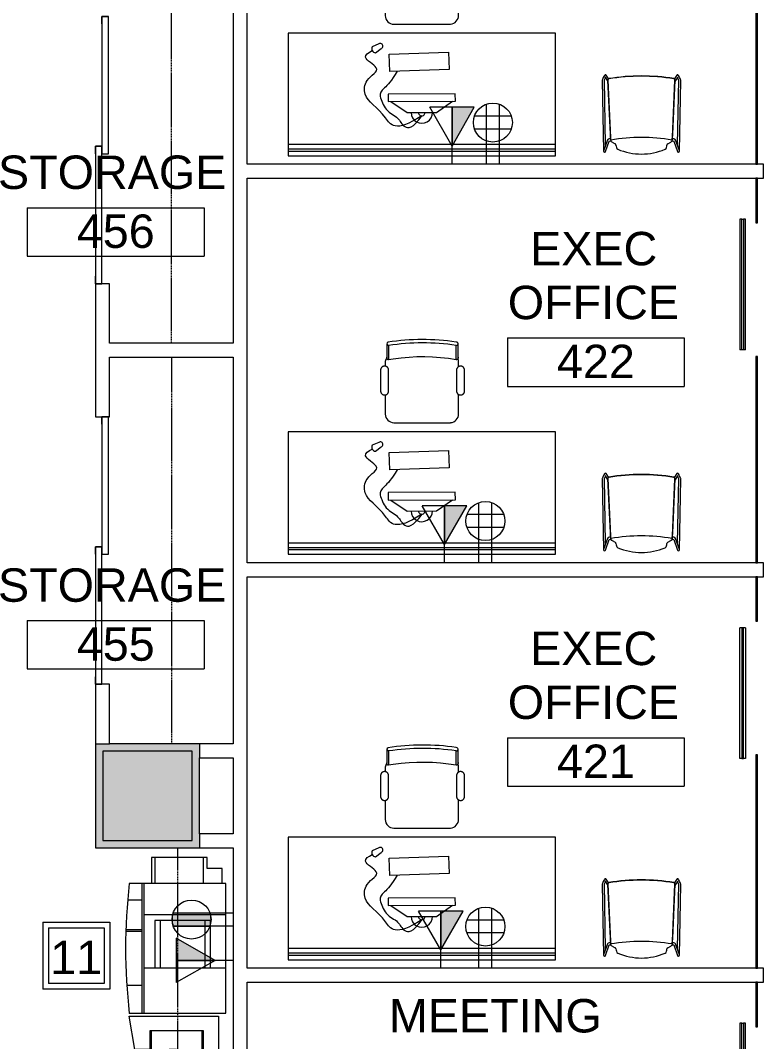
# Model space of a CAD drawing. Header units: inches. Extents: x 1 to 4333, y -575 to 1753.
# Drawn here: x 2910.5 to 3110.5, y 701.9 to 976.9 of the extents above; entities that cross this region are included whole.
import ezdxf

# ---------------------------------------------------------------- set-up
doc = ezdxf.new("R2010")
doc.units = ezdxf.units.IN
doc.header["$MEASUREMENT"] = 0
doc.linetypes.add('Hidden 1_8_', pattern=[0.1875, 0.125, -0.0625])
for name, color, linetype, lineweight in [('820 1st St NE_04_Clean_dwg', 8, 'Continuous', 9), ('A-ANNO-NOTE', 131, 'Continuous', 20), ('A-AREA-IDEN', 2, 'Continuous', 20), ('A-DETL-HDLN', 90, 'Hidden 1_8_', 9), ('A-DOOR', 31, 'Continuous', 13), ('A-DOOR-FRAM', 31, 'Continuous', 9), ('A-DOOR-GLAZ', 31, 'Continuous', 9), ('A-GLAZ-CURT', 52, 'Continuous', 9), ('I-FURN', 30, 'Continuous', 9), ('I-FURN-PNLS', 30, 'Continuous', 9), ('I-WALL', 2, 'Continuous', 13), ('IRF-WALL-FULL-HT', 250, 'Continuous', 9), ('IRF-WALL-FULL-HT-HATCH', 250, 'Continuous', 9), ('S-COLS', 52, 'Continuous', 13)]:
    doc.layers.add(name, color=color, linetype=linetype, lineweight=lineweight)
doc.styles.add('Arial', font='arial.ttf', dxfattribs={"height": 9})

# ---------------------------------------------------------------- blocks, each defined once
blk = doc.blocks.new('System Panel - Glazed-2610438-New Construction - Tel_Data_Elec Plan')
at = {"layer": 'A-GLAZ-CURT', "color": 10, "lineweight": 20}
for p, q in [((28.73, 0.25), (-28.73, 0.25)), ((-28.73, 0.25), (-28.73, -0.25)), ((28.73, -0.25), (28.73, 0.25)), ((-28.73, -0.25), (28.73, -0.25))]:
    blk.add_line(p, q, dxfattribs=at)
blk = doc.blocks.new('System Panel - Glazed-2610328-New Construction - Tel_Data_Elec Plan')
at = {"layer": 'A-GLAZ-CURT', "color": 10, "lineweight": 20}
for p, q in [((6, 0.25), (-6, 0.25)), ((-6, 0.25), (-6, -0.25)), ((6, -0.25), (6, 0.25)), ((-6, -0.25), (6, -0.25))]:
    blk.add_line(p, q, dxfattribs=at)
blk = doc.blocks.new('CWDR_Single Sliding DOOR - 3_5_-2610408-New Construction - Tel_Data_Elec Plan')
at = {"layer": 'A-DOOR-FRAM'}
for p, q in [((16.25, -3), (-19, -3)), ((-19, -3), (-19, -3.5625)), ((-19, -3.9375), (-19, -4.5)), ((-19, -4.5), (16.25, -4.5)), ((16.25, -3), (16.25, -3.5625)), ((16.25, -3.9375), (16.25, -4.5))]:
    blk.add_line(p, q, dxfattribs=at)
at = {"layer": 'A-DOOR-GLAZ', "color": 10, "lineweight": 20}
for p, q in [((-19, -3.5625), (16.25, -3.5625)), ((-19, -3.9375), (-19, -3.5625)), ((16.25, -3.9375), (-19, -3.9375)), ((16.25, -3.5625), (16.25, -3.9375))]:
    blk.add_line(p, q, dxfattribs=at)
blk = doc.blocks.new('CWDR_Single Sliding DOOR - 3_5_-2610327-New Construction - Tel_Data_Elec Plan')
at = {"layer": 'A-DOOR-FRAM'}
for p, q in [((-19, 3.9375), (-19, 4.5)), ((-19, 4.5), (16.25, 4.5)), ((-19, 3), (-19, 3.5625)), ((16.25, 3), (-19, 3)), ((16.25, 3.9375), (16.25, 4.5)), ((16.25, 3), (16.25, 3.5625))]:
    blk.add_line(p, q, dxfattribs=at)
at = {"layer": 'A-DOOR-GLAZ', "color": 10, "lineweight": 20}
for p, q in [((16.25, 3.9375), (-19, 3.9375)), ((-19, 3.9375), (-19, 3.5625)), ((-19, 3.5625), (16.25, 3.5625)), ((16.25, 3.5625), (16.25, 3.9375))]:
    blk.add_line(p, q, dxfattribs=at)
blk = doc.blocks.new('System Panel - Glazed-2610476-New Construction - Tel_Data_Elec Plan')
at = {"layer": 'A-GLAZ-CURT', "color": 10, "lineweight": 20}
for p, q in [((27.79, 0.25), (-27.79, 0.25)), ((-27.79, 0.25), (-27.79, -0.25)), ((27.79, -0.25), (27.79, 0.25)), ((-27.79, -0.25), (27.79, -0.25))]:
    blk.add_line(p, q, dxfattribs=at)
blk = doc.blocks.new('Benching - 6_-0_ bench-2529320-New Construction - Tel_Data_Elec Plan')
at = {"layer": 'I-FURN-PNLS'}
for p, q in [((28.57, 54.74), (28.57, 50.87)), ((46.74, 50.89), (46.74, 54.75)), ((27.67, 50.41), (27.67, 49.16)), ((47.41, 49.04), (47.41, 50.41)), ((26.4, 48.1), (26.4, 42.49)), ((28.56, 42.49), (28.56, 48.1)), ((46.84, 48.1), (46.84, 42.49)), ((49.01, 42.49), (49.01, 48.1)), ((27.67, 41.43), (27.67, 36.25)), ((47.41, 36.36), (47.41, 41.54)), ((29.97, 33.95), (45.22, 33.95)), ((73.5, 31.5), (1.5, 31.5)), ((1.5, 31.5), (1.5, 1.5)), ((73.5, 1.5), (73.5, 31.5)), ((25.9, 28.64), (24.09, 27.87)), ((25.04, 26.24), (26.6, 27.43)), ((28.72, 25.87), (44.72, 26.43)), ((28.89, 21.21), (28.72, 25.87)), ((44.72, 26.43), (44.88, 21.77)), ((44.88, 21.77), (28.89, 21.21)), ((46.52, 15.21), (28.4, 15.12)), ((28.4, 15.12), (28.41, 13.12)), ((46.53, 13.21), (46.52, 15.21)), ((28.41, 13.12), (46.53, 13.21)), ((29.18, 13.12), (33.54, 10.14)), ((41.43, 10.18), (45.76, 13.21)), ((33.54, 10.14), (41.43, 10.18)), ((73.5, 1.5), (1.5, 1.5)), ((1.5, 1.5), (1.5, 0.25)), ((73.5, 0.25), (1.5, 0.25)), ((1.5, 0.25), (1.5, -0.25)), ((73.5, 0.25), (73.5, 1.5)), ((73.5, -0.25), (73.5, 0.25)), ((1.5, -0.25), (73.5, -0.25)), ((1.5, -0.25), (1.5, -1.5)), ((1.5, -1.5), (73.5, -1.5)), ((73.5, -1.5), (73.5, -0.25))]:
    blk.add_line(p, q, dxfattribs=at)
at = {"layer": 'I-FURN-PNLS', "flags": 128}
for points in [[(28.06, 55.19), (28.06, 54.56), (28.06, 53.98), (28.06, 53.45), (28.06, 52.99), (28.06, 52.58), (28.06, 52.23), (28.06, 51.94), (28.06, 51.71), (28.06, 51.54), (28.06, 51.43), (28.06, 51.38), (28.06, 51.38)], [(47.25, 51.4), (47.25, 51.43), (47.25, 51.52), (47.25, 51.67), (47.25, 51.88), (47.25, 52.15), (47.25, 52.48), (47.25, 52.87), (47.25, 53.32), (47.25, 53.83), (47.25, 54.39), (47.25, 55.01), (47.25, 55.21)], [(28.06, 51.38), (28.06, 51.41), (28.06, 51.5), (28.06, 51.58)], [(28.57, 50.87), (28.55, 50.87), (28.53, 50.87), (28.51, 50.88), (28.49, 50.88), (28.47, 50.88), (28.45, 50.89), (28.43, 50.89), (28.41, 50.9), (28.39, 50.9), (28.37, 50.91), (28.35, 50.92), (28.34, 50.93), (28.32, 50.94), (28.3, 50.95), (28.28, 50.96), (28.27, 50.97), (28.25, 50.98), (28.24, 51), (28.22, 51.01), (28.21, 51.03), (28.19, 51.04), (28.18, 51.06), (28.17, 51.07), (28.15, 51.09), (28.14, 51.1), (28.13, 51.12), (28.12, 51.14), (28.11, 51.16), (28.1, 51.18), (28.1, 51.19), (28.09, 51.21), (28.08, 51.23), (28.08, 51.25), (28.07, 51.27), (28.07, 51.29), (28.07, 51.31), (28.06, 51.33), (28.06, 51.35), (28.06, 51.37), (28.06, 51.38)], [(46.74, 50.89), (44.64, 51.21), (42.53, 51.44), (40.41, 51.59), (38.29, 51.66), (36.17, 51.64), (34.05, 51.54), (31.93, 51.35), (29.82, 51.08), (28.57, 50.87)], [(47.25, 51.4), (47.25, 51.38), (47.25, 51.36), (47.24, 51.34), (47.24, 51.32), (47.24, 51.3), (47.23, 51.28), (47.23, 51.26), (47.22, 51.24), (47.22, 51.22), (47.21, 51.2), (47.2, 51.18), (47.19, 51.16), (47.18, 51.14), (47.17, 51.13), (47.16, 51.11), (47.15, 51.09), (47.13, 51.08), (47.12, 51.06), (47.11, 51.05), (47.09, 51.03), (47.08, 51.02), (47.06, 51), (47.05, 50.99), (47.03, 50.98), (47.01, 50.97), (47, 50.96), (46.98, 50.95), (46.96, 50.94), (46.94, 50.93), (46.92, 50.92), (46.91, 50.92), (46.89, 50.91), (46.87, 50.9), (46.85, 50.9), (46.83, 50.9), (46.81, 50.89), (46.79, 50.89), (46.77, 50.89), (46.75, 50.89), (46.74, 50.89)], [(47.25, 51.6), (47.25, 51.47), (47.25, 51.41), (47.25, 51.4)], [(28.56, 48.1), (28.56, 48.14), (28.56, 48.18), (28.56, 48.23), (28.55, 48.27), (28.54, 48.31), (28.53, 48.36), (28.52, 48.4), (28.51, 48.44), (28.49, 48.48), (28.48, 48.52), (28.46, 48.56), (28.44, 48.6), (28.42, 48.64), (28.4, 48.67), (28.38, 48.71), (28.35, 48.74), (28.32, 48.78), (28.3, 48.81), (28.27, 48.84), (28.24, 48.87), (28.2, 48.9), (28.17, 48.93), (28.14, 48.96), (28.1, 48.98), (28.07, 49.01), (28.03, 49.03), (27.99, 49.05), (27.95, 49.07), (27.91, 49.09), (27.87, 49.11), (27.83, 49.12), (27.79, 49.14), (27.75, 49.15), (27.71, 49.16), (27.67, 49.16), (27.62, 49.17), (27.58, 49.18), (27.54, 49.18), (27.49, 49.18), (27.45, 49.18), (27.41, 49.18), (27.36, 49.17), (27.32, 49.17), (27.28, 49.16), (27.24, 49.15), (27.19, 49.14), (27.15, 49.13), (27.11, 49.12), (27.07, 49.1), (27.03, 49.08), (26.99, 49.06), (26.95, 49.04), (26.92, 49.02), (26.88, 49), (26.85, 48.97), (26.81, 48.95), (26.78, 48.92), (26.75, 48.89), (26.71, 48.86), (26.68, 48.83), (26.66, 48.8), (26.63, 48.76), (26.6, 48.73), (26.58, 48.69), (26.55, 48.66), (26.53, 48.62), (26.51, 48.58), (26.49, 48.54), (26.48, 48.5), (26.46, 48.46), (26.45, 48.42), (26.44, 48.38), (26.43, 48.34), (26.42, 48.29), (26.41, 48.25), (26.41, 48.21), (26.4, 48.16), (26.4, 48.12), (26.4, 48.1)], [(49.01, 48.1), (49.01, 48.14), (49.01, 48.19), (49, 48.23), (49, 48.27), (48.99, 48.31), (48.98, 48.36), (48.97, 48.4), (48.96, 48.44), (48.94, 48.48), (48.93, 48.52), (48.91, 48.56), (48.89, 48.6), (48.87, 48.64), (48.85, 48.67), (48.82, 48.71), (48.8, 48.75), (48.77, 48.78), (48.74, 48.81), (48.71, 48.85), (48.68, 48.88), (48.65, 48.91), (48.62, 48.93), (48.58, 48.96), (48.55, 48.99), (48.51, 49.01), (48.48, 49.03), (48.44, 49.05), (48.4, 49.07), (48.36, 49.09), (48.32, 49.11), (48.28, 49.12), (48.24, 49.14), (48.2, 49.15), (48.15, 49.16), (48.11, 49.17), (48.07, 49.17), (48.03, 49.18), (47.98, 49.18), (47.94, 49.18), (47.9, 49.18), (47.85, 49.18), (47.81, 49.18), (47.77, 49.17), (47.72, 49.16), (47.68, 49.15), (47.64, 49.14), (47.6, 49.13), (47.56, 49.12), (47.52, 49.1), (47.48, 49.08), (47.44, 49.07), (47.4, 49.04), (47.36, 49.02), (47.33, 49), (47.29, 48.97), (47.26, 48.95), (47.22, 48.92), (47.19, 48.89), (47.16, 48.86), (47.13, 48.83), (47.1, 48.8), (47.07, 48.76), (47.05, 48.73), (47.02, 48.69), (47, 48.66), (46.98, 48.62), (46.96, 48.58), (46.94, 48.54), (46.92, 48.5), (46.91, 48.46), (46.89, 48.42), (46.88, 48.38), (46.87, 48.34), (46.86, 48.29), (46.85, 48.25), (46.85, 48.21), (46.85, 48.17), (46.84, 48.12), (46.84, 48.1)], [(26.4, 42.49), (26.4, 42.45), (26.4, 42.4), (26.41, 42.36), (26.41, 42.32), (26.42, 42.28), (26.43, 42.23), (26.44, 42.19), (26.45, 42.15), (26.47, 42.11), (26.49, 42.07), (26.5, 42.03), (26.52, 41.99), (26.54, 41.95), (26.57, 41.92), (26.59, 41.88), (26.61, 41.84), (26.64, 41.81), (26.67, 41.78), (26.7, 41.74), (26.73, 41.71), (26.76, 41.68), (26.79, 41.66), (26.83, 41.63), (26.86, 41.6), (26.9, 41.58), (26.93, 41.56), (26.97, 41.54), (27.01, 41.52), (27.05, 41.5), (27.09, 41.48), (27.13, 41.47), (27.17, 41.45), (27.21, 41.44), (27.26, 41.43), (27.3, 41.42), (27.34, 41.42), (27.38, 41.41), (27.43, 41.41), (27.47, 41.41), (27.51, 41.41), (27.56, 41.41), (27.6, 41.41), (27.64, 41.42), (27.69, 41.43), (27.73, 41.44), (27.77, 41.45), (27.81, 41.46), (27.85, 41.47), (27.89, 41.49), (27.93, 41.51), (27.97, 41.52), (28.01, 41.55), (28.05, 41.57), (28.08, 41.59), (28.12, 41.62), (28.15, 41.64), (28.19, 41.67), (28.22, 41.7), (28.25, 41.73), (28.28, 41.76), (28.31, 41.79), (28.34, 41.83), (28.36, 41.86), (28.39, 41.9), (28.41, 41.93), (28.43, 41.97), (28.45, 42.01), (28.47, 42.05), (28.49, 42.09), (28.5, 42.13), (28.52, 42.17), (28.53, 42.21), (28.54, 42.25), (28.55, 42.29), (28.55, 42.34), (28.56, 42.38), (28.56, 42.42), (28.56, 42.47), (28.56, 42.49)], [(46.84, 42.49), (46.84, 42.45), (46.85, 42.4), (46.85, 42.36), (46.86, 42.32), (46.87, 42.27), (46.87, 42.23), (46.89, 42.19), (46.9, 42.15), (46.91, 42.11), (46.93, 42.07), (46.95, 42.03), (46.97, 41.99), (46.99, 41.95), (47.01, 41.91), (47.03, 41.88), (47.06, 41.84), (47.08, 41.81), (47.11, 41.78), (47.14, 41.74), (47.17, 41.71), (47.2, 41.68), (47.24, 41.65), (47.27, 41.63), (47.31, 41.6), (47.34, 41.58), (47.38, 41.56), (47.42, 41.53), (47.46, 41.51), (47.49, 41.5), (47.53, 41.48), (47.58, 41.46), (47.62, 41.45), (47.66, 41.44), (47.7, 41.43), (47.74, 41.42), (47.79, 41.42), (47.83, 41.41), (47.87, 41.41), (47.92, 41.41), (47.96, 41.41), (48, 41.41), (48.05, 41.41), (48.09, 41.42), (48.13, 41.43), (48.17, 41.43), (48.22, 41.45), (48.26, 41.46), (48.3, 41.47), (48.34, 41.49), (48.38, 41.5), (48.42, 41.52), (48.46, 41.54), (48.49, 41.57), (48.53, 41.59), (48.57, 41.61), (48.6, 41.64), (48.63, 41.67), (48.67, 41.7), (48.7, 41.73), (48.73, 41.76), (48.76, 41.79), (48.78, 41.82), (48.81, 41.86), (48.83, 41.89), (48.86, 41.93), (48.88, 41.97), (48.9, 42.01), (48.92, 42.05), (48.93, 42.09), (48.95, 42.13), (48.96, 42.17), (48.97, 42.21), (48.99, 42.25), (48.99, 42.29), (49, 42.34), (49.01, 42.38), (49.01, 42.42), (49.01, 42.47), (49.01, 42.49)]]:
    blk.add_lwpolyline(points, dxfattribs=at)
at = {"layer": 'I-FURN-PNLS'}
for centre, radius, start, end in [((28.99, 50.41), 1.32, 132.1873, 180), ((46.09, 50.41), 1.32, 360, 35.7227), ((29.97, 36.25), 2.3, 180, 270), ((44.99, 36.36), 2.42, 275.3193, 360), ((25.17, 27.41), 1.17, 156.8209, 263.5101), ((26.32, 28.07), 0.703, 293.9686, 126.3623), ((37.48, 10.16), 2.88, 180.2998, 0.2998), ((37.48, 10.16), 0.885, 180.2998, 0.2998)]:
    blk.add_arc(centre, radius, start, end, dxfattribs=at)
for centre, major_axis, ratio, start_param, end_param in [((28.57, 55.19), (0.507, 0), 0.899459, 1.913366, 4.712389), ((37.7, 7.69), (54.09, 0), 0.899459, 1.402966, 1.74368), ((37.7, 7.69), (53.09, 0), 0.899459, 1.399774, 1.74371), ((46.74, 55.21), (-0.507, 0), 0.899459, 1.570796, 4.712389), ((28.57, 51.58), (0.507, 0), 0.99468, 2.996027, 3.185649), ((46.74, 51.6), (-0.507, 0), 0.99468, 2.879793, 3.141593)]:
    blk.add_ellipse(centre, major_axis=major_axis, ratio=ratio, start_param=start_param, end_param=end_param, dxfattribs=at)
for points, knots in [([(37.46, 9.28), (30.21, 4.5), (27.06, 10.98), (21.49, 13.68), (22.36, 19.81), (27.52, 21.68), (20.87, 24.96), (23.16, 26.31), (24.16, 26.82)], [0, 0, 0, 0, 4.203758, 11.310205, 15.301003, 21.109862, 25.639067, 29.008441, 29.008441, 29.008441, 29.008441]), ([(30.88, 21.28), (29.38, 18.67), (26.77, 16.06), (25.81, 15.1), (27.94, 10.11), (31.08, 9.27), (32.57, 5.78), (35.12, 5.78), (37.55, 9.34)], [0, 0, 0, 0, 0.22393, 0.514942, 0.793465, 1.139785, 1.406318, 1.702385, 1.702385, 1.702385, 1.702385]), ([(30.88, 21.28), (29.38, 18.67), (26.77, 16.06), (25.81, 15.1), (27.94, 10.11), (31.08, 9.27), (32.57, 5.78), (35.12, 5.78), (37.55, 9.34)], [0, 0, 0, 0, 0.22393, 0.514942, 0.793465, 1.139785, 1.406318, 1.702385, 1.702385, 1.702385, 1.702385])]:
    blk.add_open_spline(points, degree=3, knots=knots, dxfattribs=at)
blk = doc.blocks.new('Seating - Guest - Steelcase Coalesse - Montara650 - Fully Upholstered-1822742-New Construction - Tel_Data_Elec Plan')
at = {"layer": 'I-FURN'}
for p, q in [((-10.22, 20.26), (-10.57, 1.21)), ((-10.22, 20.17), (-9.16, 17.23)), ((-8.69, 17.51), (-9.67, 20.35)), ((9.67, 20.35), (8.69, 17.51)), ((9.16, 17.23), (10.22, 20.2)), ((10.57, 1.21), (10.22, 20.26)), ((-9.96, 1.06), (-9.64, 18.56)), ((-8.32, 16.51), (-9.02, 1.14)), ((-8.28, 17.45), (-8.69, 17.51)), ((-8.69, 16.9), (-8.36, 16.9)), ((-7.08, 18.26), (-7.89, 17.81)), ((7.89, 17.81), (7.08, 18.26)), ((8.69, 17.51), (8.28, 17.45)), ((9.03, 1.1), (8.32, 16.52)), ((8.36, 16.9), (8.69, 16.9)), ((9.64, 18.62), (9.96, 1.06)), ((-8.44, 15.69), (-9.1, 1.15)), ((9.11, 1.1), (8.44, 15.69)), ((-9.72, 0.53), (-9.96, 1.06)), ((-9.09, 1.5), (-9.88, 0.3)), ((-9.5, -0.24), (-8.86, 0.73)), ((8.86, 0.73), (9.5, -0.24)), ((9.9, 0.26), (9.09, 1.5)), ((9.96, 1.06), (9.72, 0.53))]:
    blk.add_line(p, q, dxfattribs=at)
for centre, radius, start, end in [((-9.94, 20.26), 0.282, 19, 178.9467), ((-5.95, 19.02), 0.817, 121.1935, 165.9044), ((0, 4.82), 16.2, 66.8302, 113.1681), ((5.95, 19.02), 0.817, 14.0956, 58.7804), ((9.94, 20.26), 0.282, 1.0533, 161), ((-8.69, 17.4), 0.5, 199, 270), ((22.6, 14.27), 31.07, 174.6265, 177.3768), ((-7.12, 17.07), 1.21, 154.594, 174.6265), ((-2.97, 16.33), 5.35, 170.2889, 178.1227), ((0.01, 64.99), 48.46, 260.1844, 279.8166), ((-7.99, 17.48), 0.255, 128.581, 154.594), ((-10.61, 22.71), 5.6, 296.0135, 299), ((-7.29, 18.64), 0.435, 299, 353.1407), ((-1.87, 17.99), 5.03, 165.9044, 173.1407), ((1.87, 17.99), 5.03, 6.8593, 14.0956), ((7.29, 18.64), 0.435, 186.8593, 241), ((10.61, 22.71), 5.6, 241, 243.9865), ((7.99, 17.48), 0.255, 25.406, 51.419), ((7.12, 17.07), 1.21, 5.3735, 25.406), ((4.4, 16.65), 3.92, 358.1706, 8.6526), ((-22.6, 14.27), 31.07, 2.6232, 5.3735), ((8.69, 17.4), 0.5, 270, 341), ((-10, 1.2), 0.566, 178.9467, 202.6525), ((0.44, 5.56), 11.88, 202.6525, 208.7415), ((-8.67, 1.13), 0.435, 177.3768, 260.6897), ((-8.67, 1.13), 0.355, 177.3768, 260.6897), ((0, 54), 54.01, 260.6897, 279.3586), ((0, 54), 53.93, 260.6897, 279.3586), ((8.72, 1.09), 0.308, 279.3586, 2.6232), ((8.72, 1.09), 0.388, 279.3586, 2.6232), ((-0.44, 5.56), 11.88, 331.2585, 337.3475), ((10, 1.2), 0.566, 337.3475, 1.0533), ((-9.71, -0.01), 0.31, 208.7415, 312.666), ((9.71, -0.01), 0.31, 227.334, 331.2585)]:
    blk.add_arc(centre, radius, start, end, dxfattribs=at)
blk = doc.blocks.new('Concrete-Square-Column - 24 x 24-2599265-New Construction - Tel_Data_Elec Plan')
at = {"layer": 'S-COLS', "lineweight": 9}
blk.add_hatch(color=55, dxfattribs=at).paths.add_polyline_path([(12, -12), (12, 12), (-12, 12), (-12, -12)], flags=0)
at = {"layer": 'S-COLS', "color": 10, "lineweight": 20}
for p, q in [((12, 12), (-12, 12)), ((-12, 12), (-12, -12)), ((12, -12), (12, 12)), ((-12, -12), (12, -12))]:
    blk.add_line(p, q, dxfattribs=at)
blk = doc.blocks.new('Copiers _ Printers - Copier - 60x27-629827-New Construction - Tel_Data_Elec Plan')
at = {"layer": 'I-FURN'}
for p, q in [((-21.89, 13.5), (-12.89, 15)), ((-12.89, 15), (-12.89, -9)), ((-12.14, 15), (-12.14, -11)), ((-4.64, 11.5), (-4.64, 15.67)), ((9.86, 11.5), (9.86, 15.92)), ((10.36, 11.5), (10.36, 15.92)), ((18.36, 11.5), (18.36, 15.45)), ((22.86, -11), (22.86, 15)), ((-26.89, 13.5), (-21.89, 13.5)), ((-26.89, 9.5), (-26.89, 13.5)), ((-21.89, 9.5), (-21.89, 13.5)), ((-12.14, 11.5), (22.86, 11.5)), ((-30.89, 9), (-16.89, 9)), ((-30.89, 7.23), (-30.89, 9)), ((-21.89, 9.5), (-26.89, 9.5)), ((-16.89, 9.5), (-21.89, 9.5)), ((-16.89, -5), (-16.89, 9.5)), ((-12.14, 11), (22.86, 11)), ((0, -11), (0, 11)), ((14.36, -11), (14.36, 11)), ((29.86, 9), (22.86, 9)), ((29.86, -6), (29.86, 9)), ((-21.91, 4.29), (-30.89, 7.23)), ((12.87, 8.09), (0, 8.09)), ((0, 6.59), (12.87, 6.59)), ((12.87, 6.59), (12.87, 8.09)), ((12.87, -5.33), (12.87, 6.59)), ((22.86, 8), (29.86, 8)), ((-21.91, 2.29), (-21.91, 4.29)), ((-30.89, 1.5), (-21.91, 2.29)), ((-30.89, -4.5), (-30.89, 1.5)), ((-16.89, -4.5), (-30.89, -4.5)), ((-26.89, -5), (-21.89, -5)), ((-26.89, -9), (-26.89, -5)), ((-21.89, -5), (-21.89, -9)), ((-21.89, -5), (-16.89, -5)), ((12.87, -5.33), (0, -5.33)), ((12.87, -6.83), (12.87, -5.33)), ((22.86, -5), (29.86, -5)), ((0, -6.83), (12.87, -6.83)), ((26.86, -6), (29.86, -6)), ((26.86, -10), (26.86, -6)), ((-21.89, -9), (-26.89, -9)), ((-12.89, -9), (-21.89, -9)), ((-12.14, -11), (22.86, -11)), ((22.86, -10), (26.86, -10))]:
    blk.add_line(p, q, dxfattribs=at)
blk.add_arc((5.36, -137.63), 153.63, 83.459, 96.541, dxfattribs=at)
blk = doc.blocks.new('Sliding-2 panel - No Glass - 72_ x 96_-2419034-New Construction - Tel_Data_Elec Plan')
at = {"layer": 'A-DOOR', "color": 10, "lineweight": 20}
for p, q in [((1, 6.875), (-36, 6.875)), ((-36, 6.875), (-36, 5.125)), ((1, 5.125), (1, 6.875)), ((-36, 5.125), (1, 5.125)), ((36, 5.125), (-1, 5.125)), ((-1, 5.125), (-1, 3.375)), ((-1, 3.375), (36, 3.375)), ((36, 3.375), (36, 5.125))]:
    blk.add_line(p, q, dxfattribs=at)
at = {"layer": 'A-DOOR-FRAM', "color": 10, "lineweight": 20}
for p, q in [((-36, 6.875), (-36, 5.125)), ((-36, 6.875), (-34, 6.875)), ((-1, 6.875), (1, 6.875)), ((1, 6.875), (1, 5.125)), ((-36, 5.125), (-34, 5.125)), ((-1, 5.125), (-1, 3.375)), ((-1, 5.125), (1, 5.125)), ((-1, 5.125), (1, 5.125)), ((-1, 3.375), (1, 3.375)), ((34, 5.125), (36, 5.125)), ((34, 3.375), (36, 3.375)), ((36, 5.125), (36, 3.375))]:
    blk.add_line(p, q, dxfattribs=at)
blk = doc.blocks.new('820 1st St NE_04_Clean_dwg-2391440-New Construction - Tel_Data_Elec Plan')
at = {"layer": 'IRF-WALL-FULL-HT-HATCH'}
h = blk.add_hatch(color=256, dxfattribs=at)
h.paths.add_polyline_path([(830.41, 754.07), (858.41, 754.07), (858.41, 782.07), (830.41, 782.07), (830.41, 756.07)], flags=0)
h.paths.add_polyline_path([(832.41, 756.07), (832.41, 780.07), (856.41, 780.07), (856.41, 756.07), (848.95, 756.07)], flags=0)
at = {"layer": 'IRF-WALL-FULL-HT'}
for p, q in [((858.41, 782.07), (834.16, 782.07)), ((858.41, 757.82), (858.41, 778.32))]:
    blk.add_line(p, q, dxfattribs=at)
at = {"layer": 'IRF-WALL-FULL-HT', "flags": 128}
blk.add_lwpolyline([(830.41, 782.07), (830.41, 754.07), (858.41, 754.07)], dxfattribs=at)
blk = doc.blocks.new('FORM Room Tag - Name _ Number-2260771-New Construction - Tel_Data_Elec Plan')
at = {"layer": 'A-AREA-IDEN'}
for p, q in [((-0.2444, -0.0231), (-0.2444, -0.1589)), ((-0.2444, -0.0231), (0.2515, -0.0231)), ((0.2515, -0.0231), (0.2515, -0.1589)), ((-0.2444, -0.1589), (0.2515, -0.1589))]:
    blk.add_line(p, q, dxfattribs=at)
blk = doc.blocks.new('FORM Equipment_Fixture Tag - Square-214315-New Construction - Tel_Data_Elec Plan')
at = {"layer": 'A-ANNO-NOTE'}
for p, q in [((-0.09375, 0.09375), (0.09375, 0.09375)), ((-0.09375, 0.09375), (0.09375, 0.09375)), ((-0.09375, 0.09375), (0.09375, 0.09375)), ((-0.09375, 0.09375), (-0.09375, -0.09375)), ((0.09375, 0.09375), (0.09375, -0.09375)), ((-0.078125, 0.078125), (-0.078125, -0.078125)), ((-0.078125, 0.078125), (0.078125, 0.078125)), ((0.078125, 0.078125), (0.078125, -0.078125)), ((0.078125, -0.078125), (-0.078125, -0.078125)), ((0.09375, -0.09375), (-0.09375, -0.09375))]:
    blk.add_line(p, q, dxfattribs=at)

msp = doc.modelspace()

# ---------------------------------------------------------------- hatches: boundary and pattern name
at = {"layer": 'A-ANNO-NOTE', "lineweight": 9}
for points in [[(3026.66, 943.08), (3032.66, 953.54), (3026.66, 953.54)], [(3024.66, 835.74), (3030.66, 846.2), (3024.66, 846.2)], [(2951.39, 733.68), (2951.42, 735.91), (2951.32, 734.15)], [(2951.32, 734.15), (2951.42, 735.91), (2951.32, 735.33)], [(2961.63, 733.45), (2951.42, 735.91), (2951.39, 733.68)], [(2961.65, 735.91), (2961.49, 736.48), (2951.42, 735.91)], [(2951.42, 735.91), (2961.49, 736.48), (2951.58, 736.48)], [(2961.63, 733.45), (2961.77, 735.09), (2951.42, 735.91)], [(2961.77, 735.09), (2961.65, 735.91), (2951.42, 735.91)], [(2961.63, 733.45), (2961.74, 734.03), (2961.77, 735.09)], [(2961.74, 734.03), (2961.77, 734.38), (2961.77, 735.09)], [(3023.66, 726.54), (3029.66, 736.99), (3023.66, 736.99), (3023.66, 730.64)], [(2951.55, 733.11), (2961.63, 733.45), (2951.39, 733.68)], [(2951.55, 733.11), (2961.56, 733.22), (2961.63, 733.45)], [(2961.49, 733), (2961.56, 733.22), (2951.55, 733.11)], [(2961.49, 733), (2951.55, 733.11), (2951.58, 733)], [(2962.86, 723.74), (2952.4, 729.74), (2952.4, 723.74)]]:
    msp.add_hatch(color=256, dxfattribs=at).paths.add_polyline_path(points, flags=0)

# ---------------------------------------------------------------- linework, layer by layer
at = {"layer": 'A-ANNO-NOTE'}
for p, q in [((3026.66, 943.08), (3020.66, 953.54)), ((3032.66, 953.54), (3020.66, 953.54)), ((3032.66, 953.54), (3026.66, 953.54)), ((3026.66, 953.54), (3026.66, 943.08)), ((3026.66, 943.08), (3032.66, 953.54)), ((3026.66, 938.16), (3026.66, 953.54)), ((3026.66, 943.08), (3032.66, 953.54)), ((3035.91, 938.16), (3035.91, 954.36)), ((3039.4, 938.16), (3039.4, 954.36)), ((3042.61, 951.15), (3032.7, 951.15)), ((3042.61, 947.66), (3032.7, 947.66)), ((3024.66, 835.74), (3018.66, 846.2)), ((3030.66, 846.2), (3018.66, 846.2)), ((3030.66, 846.2), (3024.66, 846.2)), ((3024.66, 846.2), (3024.66, 835.74)), ((3024.66, 835.74), (3030.66, 846.2)), ((3024.66, 830.83), (3024.66, 846.2)), ((3024.66, 835.74), (3030.66, 846.2)), ((3033.91, 830.83), (3033.91, 847.02)), ((3037.4, 830.83), (3037.4, 847.02)), ((3040.61, 843.81), (3030.7, 843.81)), ((3040.61, 840.33), (3030.7, 840.33)), ((3033.91, 721.62), (3033.91, 737.82)), ((3037.4, 721.62), (3037.4, 737.82)), ((2961.49, 736.48), (2951.58, 736.48)), ((2967.78, 736.48), (2951.58, 736.48)), ((3023.66, 726.54), (3017.66, 736.99)), ((3029.66, 736.99), (3017.66, 736.99)), ((3029.66, 736.99), (3023.66, 736.99)), ((3023.66, 736.99), (3023.66, 726.54)), ((3023.66, 726.54), (3029.66, 736.99)), ((3023.66, 721.62), (3023.66, 736.99)), ((3023.66, 726.54), (3029.66, 736.99)), ((3040.61, 734.61), (3030.7, 734.61)), ((2951.58, 733), (2961.49, 733)), ((2967.78, 733), (2951.58, 733)), ((2952.4, 729.74), (2952.4, 723.74)), ((2962.86, 723.74), (2952.4, 729.74)), ((2952.4, 729.74), (2952.4, 717.74)), ((2962.86, 723.74), (2952.4, 729.74)), ((3040.61, 731.12), (3030.7, 731.12)), ((2952.4, 723.74), (2962.86, 723.74)), ((2967.78, 723.74), (2952.4, 723.74)), ((2962.86, 723.74), (2952.4, 717.74))]:
    msp.add_line(p, q, dxfattribs=at)
for centre in [(3037.65, 949.4), (3035.65, 842.07), (2956.54, 734.74), (3035.65, 732.86)]:
    msp.add_circle(centre, 5.25, dxfattribs=at)
for start, end in [(160.6207, 199.3793), (340.6207, 19.3793)]:
    msp.add_arc((2956.54, 734.74), 5.25, start, end, dxfattribs=at)
at = {"layer": 'A-DETL-HDLN'}
for p, q in [((2951.1, 889.94), (2951.1, 994.07)), ((2951.1, 886.19), (2951.1, 782.07)), ((2952.78, 754.07), (2952.78, 608.37))]:
    msp.add_line(p, q, dxfattribs=at)
at = {"layer": 'I-WALL', "color": 10, "lineweight": 20}
for p, q in [((2971.53, 938.16), (2971.53, 1043.62)), ((2967.78, 994.07), (2967.78, 889.94)), ((3110.53, 938.16), (2971.53, 938.16)), ((3110.53, 934.41), (3110.53, 938.16)), ((2971.53, 830.83), (2971.53, 934.41)), ((2971.53, 934.41), (3110.53, 934.41)), ((2930.66, 906), (2930.66, 870.13)), ((2934.41, 906), (2930.66, 906)), ((2934.41, 889.94), (2934.41, 906)), ((2967.78, 889.94), (2934.41, 889.94)), ((2934.41, 870.13), (2934.41, 886.19)), ((2934.41, 886.19), (2967.78, 886.19)), ((2967.78, 886.19), (2967.78, 782.07)), ((2930.66, 870.13), (2934.41, 870.13)), ((3110.53, 830.83), (2971.53, 830.83)), ((3110.53, 827.08), (3110.53, 830.83)), ((2971.53, 721.62), (2971.53, 827.08)), ((2971.53, 827.08), (3110.53, 827.08)), ((2930.66, 798.13), (2930.66, 782.07)), ((2934.41, 798.13), (2930.66, 798.13)), ((2934.41, 782.07), (2934.41, 798.13)), ((2930.66, 782.07), (2934.41, 782.07)), ((2967.78, 782.07), (2958.66, 782.07)), ((2958.66, 782.07), (2958.66, 778.32)), ((2958.66, 778.32), (2967.78, 778.32)), ((2967.78, 778.32), (2967.78, 757.82)), ((2967.78, 757.82), (2958.66, 757.82)), ((2958.66, 757.82), (2958.66, 754.07)), ((2958.66, 754.07), (2967.78, 754.07)), ((2967.78, 754.07), (2967.78, 608.37)), ((3110.53, 721.62), (2971.53, 721.62)), ((3110.53, 717.87), (3110.53, 721.62)), ((2971.53, 608.37), (2971.53, 717.87)), ((2971.53, 717.87), (3110.53, 717.87))]:
    msp.add_line(p, q, dxfattribs=at)

# ---------------------------------------------------------------- block references
at = {"layer": '820 1st St NE_04_Clean_dwg', "color": 250}
msp.add_blockref('820 1st St NE_04_Clean_dwg-2391440-New Construction - Tel_Data_Elec Plan', (2100.25, 0), dxfattribs=at)
at = {"layer": 'A-ANNO-NOTE', "xscale": 96, "yscale": 96, "zscale": 96}
msp.add_blockref('FORM Equipment_Fixture Tag - Square-214315-New Construction - Tel_Data_Elec Plan', (2925.52, 725), dxfattribs=at)
at = {"layer": 'A-AREA-IDEN', "xscale": 95.99999999999994, "yscale": 95.99999999999994, "zscale": 95.99999999999994}
for p in [(2935.79, 928.68), (3065.05, 893.6), (2935.79, 817.49), (3065.05, 785.92)]:
    msp.add_blockref('FORM Room Tag - Name _ Number-2260771-New Construction - Tel_Data_Elec Plan', p, dxfattribs=at)
at = {"layer": 'A-DOOR'}
for name, p, rotation in [('Sliding-2 panel - No Glass - 72_ x 96_-2419034-New Construction - Tel_Data_Elec Plan', (2937.53, 942), 89.99999999999991), ('CWDR_Single Sliding DOOR - 3_5_-2610408-New Construction - Tel_Data_Elec Plan', (3108.66, 904.41), 269.9999999999999), ('Sliding-2 panel - No Glass - 72_ x 96_-2419034-New Construction - Tel_Data_Elec Plan', (2937.53, 834.13), 89.99999999999991), ('CWDR_Single Sliding DOOR - 3_5_-2610327-New Construction - Tel_Data_Elec Plan', (3108.66, 797.08), 89.99999999999993), ('CWDR_Single Sliding DOOR - 3_5_-2610408-New Construction - Tel_Data_Elec Plan', (3108.66, 687.87), 269.9999999999999)]:
    msp.add_blockref(name, p, dxfattribs=dict(at, rotation=rotation))
at = {"layer": 'A-GLAZ-CURT'}
for name, p, rotation in [('System Panel - Glazed-2610438-New Construction - Tel_Data_Elec Plan', (3108.66, 966.89), 89.99999999999993), ('System Panel - Glazed-2610328-New Construction - Tel_Data_Elec Plan', (3108.66, 928.41), 269.9999999999999), ('System Panel - Glazed-2610476-New Construction - Tel_Data_Elec Plan', (3108.66, 858.62), 269.9999999999999), ('System Panel - Glazed-2610328-New Construction - Tel_Data_Elec Plan', (3108.66, 821.08), 89.99999999999993), ('System Panel - Glazed-2610438-New Construction - Tel_Data_Elec Plan', (3108.66, 750.35), 89.99999999999993), ('System Panel - Glazed-2610328-New Construction - Tel_Data_Elec Plan', (3108.66, 711.87), 269.9999999999999)]:
    msp.add_blockref(name, p, dxfattribs=dict(at, rotation=rotation))
at = {"layer": 'I-FURN'}
for name, p, rotation in [('Seating - Guest - Steelcase Coalesse - Montara650 - Fully Upholstered-1822742-New Construction - Tel_Data_Elec Plan', (3077.66, 961.94), 180), ('Seating - Guest - Steelcase Coalesse - Montara650 - Fully Upholstered-1822742-New Construction - Tel_Data_Elec Plan', (3077.66, 854.61), 180), ('Copiers _ Printers - Copier - 60x27-629827-New Construction - Tel_Data_Elec Plan', (2954.78, 721.62), 89.99999999999974), ('Seating - Guest - Steelcase Coalesse - Montara650 - Fully Upholstered-1822742-New Construction - Tel_Data_Elec Plan', (3077.66, 745.4), 180)]:
    msp.add_blockref(name, p, dxfattribs=dict(at, rotation=rotation))
at = {"layer": 'I-FURN-PNLS'}
for p in [(2981.03, 941.95), (2981.03, 834.62), (2981.03, 725.41)]:
    msp.add_blockref('Benching - 6_-0_ bench-2529320-New Construction - Tel_Data_Elec Plan', p, dxfattribs=at)
at = {"layer": 'S-COLS', "lineweight": 9}
msp.add_blockref('Concrete-Square-Column - 24 x 24-2599265-New Construction - Tel_Data_Elec Plan', (2944.66, 768.07), dxfattribs=at)

# ---------------------------------------------------------------- texts
at = {"layer": 'A-ANNO-NOTE', "lineweight": 9, "insert": (2918.5, 729.03), "char_height": 9, "width": 16.968, "attachment_point": 1, "style": 'Arial'}
msp.add_mtext('11', dxfattribs=at)
at = {"layer": 'A-AREA-IDEN', "lineweight": 9, "char_height": 9, "attachment_point": 1, "style": 'Arial'}
for s, insert, width in [('STORAGE', (2904.43, 940.52), 75.75), ('456', (2925.64, 924.64), 25.452), ('EXEC', (3047.68, 919.95), 41.814), ('OFFICE', (3041.68, 905.45), 56.358), ('422', (3054.9, 889.56), 25.452), ('STORAGE', (2904.43, 829.33), 75.75), ('455', (2925.64, 813.45), 25.452), ('EXEC', (3047.68, 812.27), 41.814), ('OFFICE', (3041.68, 797.77), 56.358), ('421', (3054.9, 781.87), 25.452), ('MEETING', (3009.68, 713.33), 70.296)]:
    msp.add_mtext(s, dxfattribs=dict(at, insert=insert, width=width))

doc.saveas('drawing.dxf')
